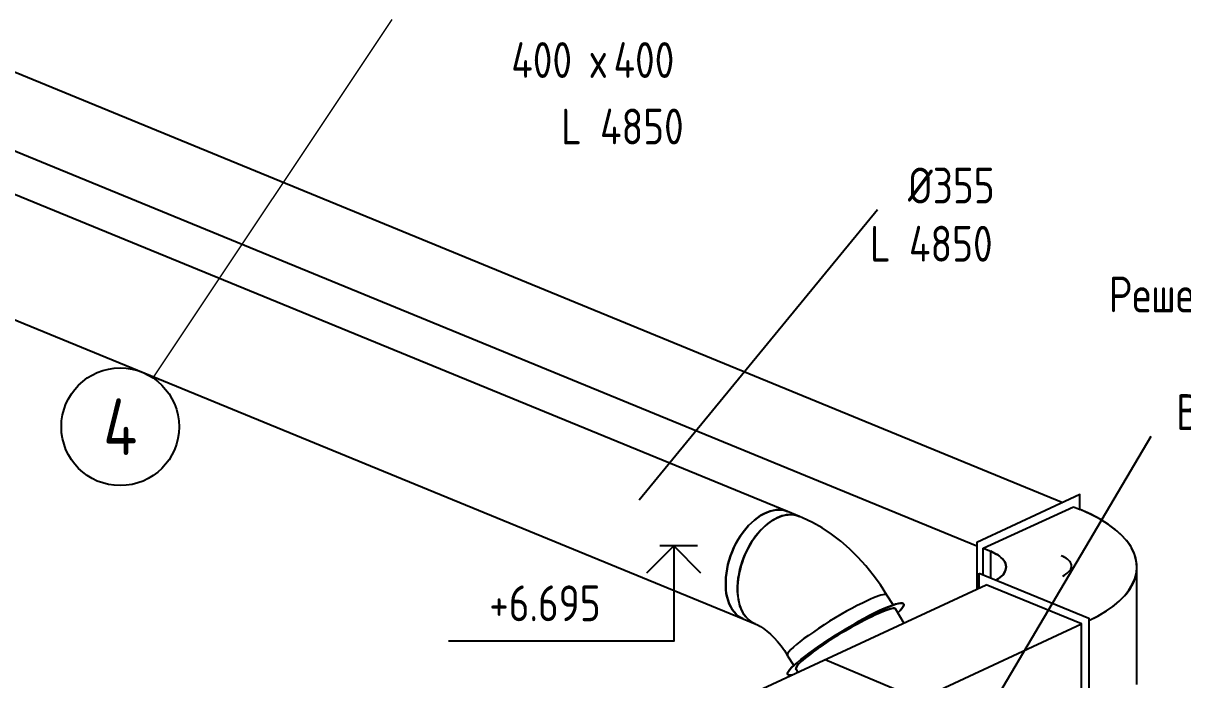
# Model space of a CAD drawing. Header units: metres. Extents: x 20 to 415, y 5 to 292.
# Drawn here: x 280.3 to 331.5, y 218 to 247 of the extents above; entities that cross this region are included whole.
import ezdxf
from ezdxf.enums import TextEntityAlignment as Align

# ---------------------------------------------------------------- set-up
doc = ezdxf.new("R2010")
doc.units = ezdxf.units.M
for name, color, linetype in [('ВОЗДУХОВОДЫ', 7, 'Continuous'), ('ОБОЗНАЧЕНИЯ', 7, 'Continuous'), ('ПОЗИЦИИ', 1, 'Continuous')]:
    doc.layers.add(name, color=color, linetype=linetype)
doc.styles.add('GOST', font='isocpeur.ttf')

msp = doc.modelspace()

# ---------------------------------------------------------------- linework, layer by layer
at = {"layer": 'ВОЗДУХОВОДЫ'}
for points in [[(314.045, 225.451), (244.283, 254.07)], [(326.212, 225.834), (275.019, 246.852)], [(271.04, 245.015), (322.411, 223.921)], [(275.606, 235.68), (312.081, 220.707)], [(326.952, 225.528), (326.952, 226.191), (322.411, 224.074), (322.411, 222.008)], [(314.045, 225.451), (313.927, 225.489), (313.804, 225.513), (313.677, 225.521), (313.545, 225.514), (313.411, 225.493), (313.274, 225.457), (313.135, 225.406), (312.996, 225.342), (312.857, 225.263), (312.719, 225.171), (312.582, 225.065), (312.45, 224.948), (312.322, 224.82), (312.199, 224.681), (312.081, 224.533), (311.969, 224.375), (311.864, 224.209), (311.767, 224.035), (311.677, 223.854), (311.596, 223.666), (311.525, 223.48), (311.464, 223.291), (311.414, 223.1), (311.374, 222.909), (311.344, 222.719), (311.324, 222.531), (311.314, 222.346), (311.314, 222.167), (311.323, 221.994), (311.341, 221.829), (311.376, 221.666), (311.421, 221.512), (311.474, 221.368), (311.536, 221.236), (311.606, 221.115), (311.684, 221.006), (311.772, 220.911), (311.867, 220.828), (311.97, 220.76), (312.081, 220.707)], [(312.081, 220.707), (311.97, 220.76), (311.867, 220.828), (311.772, 220.911), (311.684, 221.006), (311.606, 221.115), (311.536, 221.236), (311.474, 221.368), (311.421, 221.512), (311.376, 221.666), (311.341, 221.829), (311.323, 221.994), (311.314, 222.167), (311.314, 222.346), (311.324, 222.531), (311.344, 222.719), (311.374, 222.909), (311.414, 223.1), (311.464, 223.291), (311.525, 223.48), (311.596, 223.666), (311.677, 223.854), (311.767, 224.035), (311.864, 224.209), (311.969, 224.375), (312.081, 224.533), (312.199, 224.681), (312.322, 224.82), (312.45, 224.948), (312.582, 225.065), (312.719, 225.171), (312.857, 225.263), (312.996, 225.342), (313.135, 225.406), (313.274, 225.457), (313.411, 225.493), (313.545, 225.514), (313.677, 225.521), (313.804, 225.513), (313.927, 225.489), (314.045, 225.451)], [(314.581, 225.222), (314.045, 225.451)], [(322.692, 223.819), (326.671, 225.655)], [(326.671, 225.655), (326.977, 225.528)], [(329.477, 223.002), (329.45, 223.285), (329.371, 223.564), (329.241, 223.839), (329.06, 224.108), (328.83, 224.37), (328.551, 224.624), (328.226, 224.868), (327.854, 225.101), (327.438, 225.321), (326.977, 225.528)], [(327.36, 220.63), (327.768, 220.836), (328.136, 221.054), (328.461, 221.284), (328.744, 221.523), (328.983, 221.772), (329.176, 222.028), (329.323, 222.291), (329.423, 222.558), (329.475, 222.83), (329.477, 223.104), (329.436, 223.378), (329.344, 223.648), (329.204, 223.912), (329.016, 224.17), (328.782, 224.421), (328.503, 224.664), (328.182, 224.897), (327.82, 225.119), (327.418, 225.33), (326.977, 225.528), (326.977, 225.528), (326.977, 225.528)], [(313.586, 225.171), (313.478, 225.112), (313.369, 225.046), (313.26, 224.97), (313.152, 224.886), (313.044, 224.794), (312.937, 224.695), (312.833, 224.588), (312.732, 224.474), (312.634, 224.354), (312.54, 224.227), (312.457, 224.095), (312.378, 223.958), (312.303, 223.818), (312.233, 223.675), (312.167, 223.529), (312.107, 223.38), (312.052, 223.23), (312.004, 223.078), (311.962, 222.926), (311.928, 222.773), (311.893, 222.613), (311.867, 222.455), (311.847, 222.3), (311.836, 222.147), (311.832, 221.998), (311.836, 221.853), (311.847, 221.712), (311.867, 221.576), (311.893, 221.444), (311.928, 221.319), (311.969, 221.2), (312.016, 221.09), (312.069, 220.987), (312.128, 220.892), (312.193, 220.806), (312.262, 220.728), (312.337, 220.658), (312.417, 220.597), (312.501, 220.546), (312.591, 220.503)], [(312.617, 220.477), (312.505, 220.531), (312.4, 220.599), (312.303, 220.681), (312.213, 220.777), (312.132, 220.885), (312.06, 221.006), (311.998, 221.139), (311.946, 221.282), (311.906, 221.436), (311.877, 221.6), (311.852, 221.771), (311.84, 221.947), (311.839, 222.129), (311.849, 222.314), (311.87, 222.502), (311.903, 222.692), (311.945, 222.884), (311.998, 223.077), (312.06, 223.27), (312.132, 223.462), (312.213, 223.65), (312.303, 223.831), (312.4, 224.005), (312.505, 224.171), (312.617, 224.329), (312.734, 224.477), (312.858, 224.616), (312.986, 224.744), (313.118, 224.861), (313.254, 224.966), (313.392, 225.059), (313.529, 225.138), (313.666, 225.202), (313.802, 225.251), (313.937, 225.285), (314.07, 225.304), (314.201, 225.308), (314.33, 225.296), (314.457, 225.267), (314.581, 225.222)], [(314.581, 225.222), (314.488, 225.255), (314.394, 225.28), (314.298, 225.296), (314.201, 225.303), (314.102, 225.301), (314.002, 225.291), (313.9, 225.273), (313.797, 225.247), (313.692, 225.213), (313.586, 225.171)], [(314.708, 225.171), (314.581, 225.222)], [(318.432, 221.753), (318.145, 222.203), (317.834, 222.635), (317.502, 223.045), (317.151, 223.433), (316.781, 223.796), (316.394, 224.133), (315.991, 224.44), (315.575, 224.717), (315.147, 224.961), (314.708, 225.171)], [(322.692, 223.819), (323.023, 223.691), (323.023, 223.691), (323.134, 223.637), (323.237, 223.581), (323.331, 223.524), (323.415, 223.465), (323.489, 223.404), (323.553, 223.342), (323.605, 223.279), (323.645, 223.214), (323.672, 223.147), (323.687, 223.079), (323.696, 223.003), (323.693, 222.929), (323.678, 222.857), (323.651, 222.787), (323.613, 222.719), (323.564, 222.653), (323.503, 222.59), (323.43, 222.529), (323.347, 222.471), (323.253, 222.416)], [(322.692, 222.645), (322.692, 223.819)], [(323.023, 222.518), (323.023, 223.691)], [(323.253, 222.416), (323.347, 222.471), (323.43, 222.529), (323.503, 222.59), (323.564, 222.653), (323.613, 222.719), (323.651, 222.787), (323.678, 222.857), (323.693, 222.929), (323.696, 223.003), (323.687, 223.079), (323.672, 223.147), (323.645, 223.214), (323.605, 223.279), (323.553, 223.342), (323.489, 223.404), (323.415, 223.465), (323.331, 223.524), (323.237, 223.581), (323.134, 223.637), (323.023, 223.691)], [(326.594, 223.028), (326.589, 223.082), (326.574, 223.135), (326.548, 223.187), (326.514, 223.237), (326.47, 223.286), (326.418, 223.333), (326.358, 223.377), (326.291, 223.417), (326.216, 223.454), (326.135, 223.487)], [(326.212, 222.594), (326.278, 222.633), (326.34, 222.674), (326.396, 222.715), (326.446, 222.758), (326.489, 222.802), (326.526, 222.846), (326.555, 222.891), (326.577, 222.936), (326.59, 222.982), (326.594, 223.028)], [(327.36, 220.63), (327.747, 220.828), (328.099, 221.036), (328.413, 221.255), (328.689, 221.484), (328.925, 221.721), (329.121, 221.966), (329.275, 222.217), (329.387, 222.474), (329.454, 222.736), (329.477, 223.002)], [(329.477, 217.799), (329.477, 223.002)], [(322.513, 222.059), (322.513, 222.722)], [(322.513, 222.722), (327.36, 220.732), (327.36, 214.738), (326.594, 215.07)], [(303.51, 213.233), (322.819, 222.212)], [(318.432, 221.753), (318.409, 221.771), (318.371, 221.78), (318.319, 221.779), (318.252, 221.769), (318.171, 221.75), (318.076, 221.72), (317.968, 221.68), (317.846, 221.629), (317.712, 221.569), (317.565, 221.498)], [(322.817, 222.203), (322.817, 222.203)], [(327.028, 215.274), (327.028, 220.477), (322.819, 222.212)], [(317.565, 221.498), (317.351, 221.399), (317.125, 221.288), (316.889, 221.166), (316.645, 221.035), (316.398, 220.895), (316.149, 220.748), (315.901, 220.596), (315.658, 220.44), (315.42, 220.281), (315.193, 220.12), (314.973, 219.97), (314.772, 219.828), (314.593, 219.693), (314.436, 219.568), (314.303, 219.454), (314.196, 219.351), (314.115, 219.26), (314.061, 219.183), (314.038, 219.121), (314.045, 219.074)], [(314.274, 218.233), (314.18, 218.218), (314.11, 218.22), (314.065, 218.237), (314.045, 218.271), (314.051, 218.319), (314.083, 218.381), (314.142, 218.458), (314.227, 218.549), (314.339, 218.652), (314.479, 218.768), (314.634, 218.902), (314.807, 219.042), (314.997, 219.188), (315.203, 219.338), (315.422, 219.492), (315.654, 219.648), (315.896, 219.805), (316.148, 219.962), (316.407, 220.119), (316.672, 220.273), (316.931, 220.43), (317.184, 220.578), (317.431, 220.717), (317.669, 220.845), (317.897, 220.962), (318.112, 221.067), (318.313, 221.158), (318.499, 221.236), (318.667, 221.298), (318.815, 221.344), (318.94, 221.381), (319.038, 221.4), (319.112, 221.402), (319.159, 221.386), (319.182, 221.354), (319.179, 221.306), (319.15, 221.242), (319.097, 221.163), (319.019, 221.07), (318.917, 220.962)], [(318.917, 220.962), (319.019, 221.07), (319.097, 221.163), (319.15, 221.242), (319.179, 221.306), (319.182, 221.354), (319.159, 221.386), (319.112, 221.402), (319.038, 221.4), (318.94, 221.381), (318.815, 221.344), (318.667, 221.298), (318.499, 221.236), (318.313, 221.158), (318.112, 221.067), (317.897, 220.962), (317.669, 220.845), (317.431, 220.717), (317.184, 220.578), (316.931, 220.43), (316.672, 220.273), (316.407, 220.119), (316.148, 219.962), (315.896, 219.805), (315.654, 219.648), (315.422, 219.492), (315.203, 219.338), (314.997, 219.188), (314.807, 219.042), (314.634, 218.902), (314.479, 218.768), (314.339, 218.652), (314.227, 218.549), (314.142, 218.458), (314.083, 218.381), (314.051, 218.319), (314.045, 218.271), (314.065, 218.237), (314.11, 218.22), (314.18, 218.218), (314.274, 218.233)], [(318.713, 221.319), (318.432, 221.753)], [(318.432, 221.753), (318.432, 221.753), (318.432, 221.753)], [(314.428, 218.462), (314.419, 218.49), (314.424, 218.526), (314.443, 218.57), (314.475, 218.621), (314.52, 218.679), (314.578, 218.743), (314.649, 218.813), (314.733, 218.887), (314.829, 218.966), (314.938, 219.049), (315.057, 219.143), (315.185, 219.241), (315.321, 219.342), (315.464, 219.446), (315.614, 219.553), (315.77, 219.66), (315.931, 219.769), (316.097, 219.878), (316.268, 219.987), (316.443, 220.095), (316.618, 220.194), (316.791, 220.292), (316.962, 220.389), (317.13, 220.483), (317.294, 220.573), (317.454, 220.659), (317.611, 220.738), (317.762, 220.812), (317.909, 220.878), (318.05, 220.936), (318.175, 220.994), (318.291, 221.043), (318.396, 221.085), (318.492, 221.118), (318.576, 221.144), (318.648, 221.161), (318.709, 221.169), (318.757, 221.168), (318.793, 221.159), (318.815, 221.14)], [(318.815, 221.14), (318.793, 221.159), (318.757, 221.168), (318.709, 221.169), (318.648, 221.161), (318.576, 221.144), (318.492, 221.118), (318.396, 221.085), (318.291, 221.043), (318.175, 220.994), (318.05, 220.936), (317.909, 220.878), (317.762, 220.812), (317.611, 220.738), (317.454, 220.659), (317.294, 220.573), (317.13, 220.483), (316.962, 220.389), (316.791, 220.292), (316.618, 220.194), (316.443, 220.095), (316.268, 219.987), (316.097, 219.878), (315.931, 219.769), (315.77, 219.66), (315.614, 219.553), (315.464, 219.446), (315.321, 219.342), (315.185, 219.241), (315.057, 219.143), (314.938, 219.049), (314.829, 218.966), (314.733, 218.887), (314.649, 218.813), (314.578, 218.743), (314.52, 218.679), (314.475, 218.621), (314.443, 218.57), (314.424, 218.526), (314.419, 218.49), (314.428, 218.462)], [(314.428, 218.462), (314.419, 218.49), (314.424, 218.526), (314.443, 218.57), (314.475, 218.621), (314.52, 218.679), (314.578, 218.743), (314.649, 218.813), (314.733, 218.887), (314.829, 218.966), (314.938, 219.049), (315.057, 219.143), (315.185, 219.241), (315.321, 219.342), (315.464, 219.446), (315.614, 219.553), (315.77, 219.66), (315.931, 219.769), (316.097, 219.878), (316.268, 219.987), (316.443, 220.095), (316.618, 220.194), (316.791, 220.292), (316.962, 220.389), (317.13, 220.483), (317.294, 220.573), (317.454, 220.659), (317.611, 220.738), (317.762, 220.812), (317.909, 220.878), (318.05, 220.936), (318.175, 220.994), (318.291, 221.043), (318.396, 221.085), (318.492, 221.118), (318.576, 221.144), (318.648, 221.161), (318.709, 221.169), (318.757, 221.168), (318.793, 221.159), (318.815, 221.14)], [(319.197, 220.503), (318.815, 221.14)], [(307.592, 211.422), (327.028, 220.477)], [(312.081, 220.707), (312.617, 220.477)], [(312.617, 220.477), (312.725, 220.434), (312.851, 220.366), (312.989, 220.274), (313.138, 220.16), (313.292, 220.024), (313.45, 219.869), (313.608, 219.696), (313.762, 219.504), (313.908, 219.297), (314.045, 219.074)], [(327.033, 220.473), (327.033, 220.473)], [(314.045, 219.074), (314.326, 218.641)], [(319.861, 217.136), (315.703, 218.896)], [(314.428, 218.462), (314.504, 218.335)]]:
    msp.add_lwpolyline(points, dxfattribs=at)
at = {"layer": 'ОБОЗНАЧЕНИЯ'}
for points in [[(307.49, 225.961), (318.024, 238.791)], [(318.279, 208.744), (330.114, 228.767)], [(309.02, 223.921), (309.02, 219.712), (299.072, 219.712)], [(310.219, 222.722), (309.02, 223.921), (307.821, 222.722)], [(310.066, 223.921), (308.408, 223.921)]]:
    msp.add_lwpolyline(points, dxfattribs=at)
at = {"layer": 'ПОЗИЦИИ', "lineweight": 20}
msp.add_lwpolyline([(296.572, 247.188), (286.015, 231.352)], dxfattribs=at)
at = {"layer": 'ПОЗИЦИИ'}
msp.add_circle((284.572, 229.188), 2.6, dxfattribs=at)

# ---------------------------------------------------------------- texts
at = {"layer": 'ОБОЗНАЧЕНИЯ', "style": 'GOST', "width": 0.8}
for s, height, p in [('400', 1.5823, (301.842, 244.601)), ('400', 1.5823, (306.36, 244.601)), ('х', 1.582, (305.332, 244.601)), ('L 4850', 1.5823, (304.046, 241.663)), ('%%c355', 1.5823, (319.364, 239.055)), ('L 4850', 1.5823, (317.691, 236.484)), ('Решетка внизу воздуховода', 1.58232, (328.233, 234.243)), ('Воздушный клапан МО4-2', 1.58232, (331.208, 229.046)), ('+6.695', 1.5823, (300.869, 220.598))]:
    msp.add_text(s, height=height, dxfattribs=at).set_placement(p)
at = {"layer": 'ПОЗИЦИИ', "style": 'GOST', "width": 0.8}
msp.add_text('4', height=2.5, dxfattribs=at).set_placement((284.572, 227.938), align=Align.CENTER)

doc.saveas('drawing.dxf')
